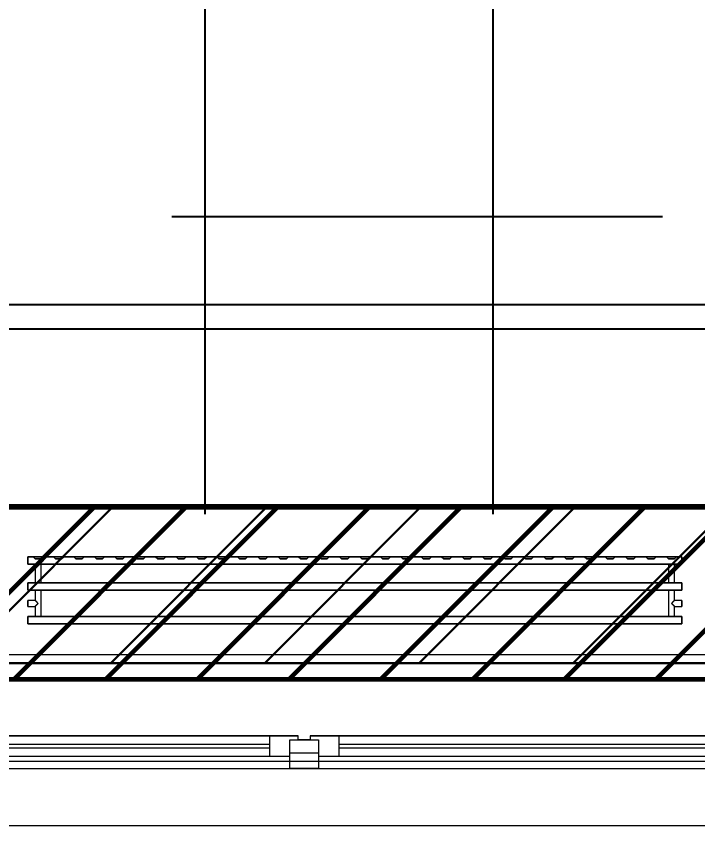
# Model space of a CAD drawing. Header units: millimetres. Extents: x -213911 to 415037, y -3642 to 107391.
# Drawn here: x 34095 to 35763, y -394 to 1586 of the extents above; entities that cross this region are included whole.
import ezdxf

# ---------------------------------------------------------------- set-up
doc = ezdxf.new("R2010")
doc.units = ezdxf.units.MM
for name, color, linetype, lineweight in [('1)CF2', 3, 'Continuous', 30), ('5.5) Перег WD5', 3, 'Continuous', 40), ('7.7) CF4 монтаж НЗ', 134, 'Continuous', 60), ('A-FLOR', 7, 'Continuous', 9), ('A-GLAZ', 7, 'Continuous', 9), ('A-GLAZ-1', 7, 'Continuous', 5), ('A-WALL', 7, 'Continuous', 5), ('I-WALL', 7, 'Continuous', 5)]:
    doc.layers.add(name, color=color, linetype=linetype, lineweight=lineweight)
doc.layers.add('3) CF4 монтаж', color=104, linetype='Continuous')
doc.layers.add('M-EQPM-1', color=7, linetype='Continuous', lineweight=9, true_color=0xb2b2b2)
doc.styles.add('ISOCPEUR_1', font='isocpeur.ttf', dxfattribs={"height": 350})
doc.styles.add('ISOCPEUR_4', font='isocpeur.ttf', dxfattribs={"width": 0.9, "height": 1000})
doc.dimstyles.new('ISO-2_0_0_9К_Средний_округл2', dxfattribs={"dimscale": 304.8, "dimtxt": 199.196235, "dimasz": 0.492126, "dimexe": 0.393701, "dimexo": 0, "dimgap": 0, "dimtad": 1, "dimdec": 0, "dimrnd": 10, "dimzin": 0, "dimdsep": 46, "dimtxsty": 'ISOCPEUR_1', "dimblk1": 'OBLIQUE', "dimblk2": 'OBLIQUE', "dimsah": 1, "dimcen": 0.09, "dimdle": 0.393701, "dimazin": 0, "dimtfac": 1, "dimtdec": 4, "dimtix": 1, "dimtmove": 0, "dimatfit": 3, "dimfxl": 1, "dimtvp": 1, "dimtolj": 1, "dimtzin": 0, "dimarcsym": 2})
doc.dimstyles.new('ISO-2_0_0_9К_Средний_округл2_1', dxfattribs={"dimscale": 304.8, "dimtxt": 995.981176, "dimasz": 2.46063, "dimexe": 1.968504, "dimexo": 0, "dimgap": 0, "dimtad": 1, "dimdec": 0, "dimrnd": 10, "dimzin": 0, "dimdsep": 46, "dimtxsty": 'ISOCPEUR_4', "dimblk1": 'OBLIQUE', "dimblk2": 'OBLIQUE', "dimsah": 1, "dimcen": 0.09, "dimdle": 1.968504, "dimazin": 0, "dimtfac": 1, "dimtdec": 4, "dimtix": 1, "dimtmove": 0, "dimatfit": 3, "dimfxl": 1, "dimtvp": 1, "dimtolj": 1, "dimtzin": 0, "dimarcsym": 2})

# ---------------------------------------------------------------- blocks, each defined once
blk = doc.blocks.new('120_Окно_СКБ_2Ст - 120_Окно_СКБ_2Ст 2100х2500 _мал створка справа_-V53-Объем проектирования 1 этажа')
at = {"layer": 'A-GLAZ'}
for p, q in [((-1050, -127), (-1050, -57)), ((-1050, -57), (-980, -57)), ((-980, -57), (-980, -127)), ((150, -127), (150, -57)), ((150, -57), (220, -57)), ((220, -57), (220, -127)), ((980, -127), (980, -57)), ((980, -57), (1050, -57)), ((1050, -57), (1050, -127)), ((150, -87), (-980, -87)), ((-980, -87), (-980, -127)), ((-930, -137), (-930, -87)), ((100, -137), (100, -87)), ((150, -127), (150, -87)), ((980, -87), (220, -87)), ((220, -87), (220, -127)), ((270, -137), (270, -87)), ((930, -137), (930, -87)), ((980, -127), (980, -87)), ((-980, -127), (-1050, -127)), ((-980, -127), (-1000, -127)), ((-1000, -127), (-1000, -137)), ((-1000, -137), (170, -137)), ((170, -137), (-1000, -137)), ((220, -127), (150, -127)), ((170, -127), (150, -127)), ((170, -137), (170, -127)), ((220, -127), (200, -127)), ((200, -127), (200, -137)), ((200, -137), (1000, -137)), ((1000, -137), (200, -137)), ((1050, -127), (980, -127)), ((1000, -127), (980, -127)), ((1000, -137), (1000, -127))]:
    blk.add_line(p, q, dxfattribs=at)
at = {"layer": 'A-GLAZ-1'}
for p, q in [((1050, -57), (-1050, -57)), ((-930, -107), (100, -107)), ((100, -117), (-930, -117)), ((270, -107), (930, -107)), ((930, -117), (270, -117)), ((-1030, -127), (-1000, -127)), ((170.7, -127), (200, -127)), ((1000, -127), (1030, -127))]:
    blk.add_line(p, q, dxfattribs=at)
blk = doc.blocks.new('radiator_prado_classic_z_tip_30_po exemplyaru - Classic Z Тип 30-500-V217-Объем проектирования 1 этажа')
at = {"layer": 'M-EQPM-1'}
for p, q in [((0, 228), (0, 210)), ((1600, 228), (0, 228)), ((0, 210), (0, 228)), ((0, 228), (12.5, 228)), ((12.5, 228), (37.5, 228)), ((37.5, 228), (12.5, 228)), ((12.5, 228), (37.5, 228)), ((12.5, 228), (17.5, 223)), ((12.5, 228), (17.5, 223)), ((32.5, 223), (17.5, 223)), ((17.5, 223), (32.5, 223)), ((32.5, 223), (37.5, 228)), ((37.5, 228), (32.5, 223)), ((37.5, 228), (62.5, 228)), ((62.5, 228), (87.5, 228)), ((87.5, 228), (62.5, 228)), ((62.5, 228), (87.5, 228)), ((62.5, 228), (67.5, 223)), ((62.5, 228), (67.5, 223)), ((82.5, 223), (67.5, 223)), ((67.5, 223), (82.5, 223)), ((82.5, 223), (87.5, 228)), ((87.5, 228), (82.5, 223)), ((87.5, 228), (112.5, 228)), ((112.5, 228), (137.5, 228)), ((137.5, 228), (112.5, 228)), ((112.5, 228), (137.5, 228)), ((112.5, 228), (117.5, 223)), ((112.5, 228), (117.5, 223)), ((132.5, 223), (117.5, 223)), ((117.5, 223), (132.5, 223)), ((132.5, 223), (137.5, 228)), ((137.5, 228), (132.5, 223)), ((137.5, 228), (162.5, 228)), ((162.5, 228), (187.5, 228)), ((187.5, 228), (162.5, 228)), ((162.5, 228), (187.5, 228)), ((162.5, 228), (167.5, 223)), ((162.5, 228), (167.5, 223)), ((182.5, 223), (167.5, 223)), ((167.5, 223), (182.5, 223)), ((182.5, 223), (187.5, 228)), ((187.5, 228), (182.5, 223)), ((187.5, 228), (212.5, 228)), ((212.5, 228), (237.5, 228)), ((237.5, 228), (212.5, 228)), ((212.5, 228), (237.5, 228)), ((212.5, 228), (217.5, 223)), ((212.5, 228), (217.5, 223)), ((232.5, 223), (217.5, 223)), ((217.5, 223), (232.5, 223)), ((232.5, 223), (237.5, 228)), ((237.5, 228), (232.5, 223)), ((237.5, 228), (262.5, 228)), ((262.5, 228), (287.5, 228)), ((287.5, 228), (262.5, 228)), ((262.5, 228), (287.5, 228)), ((262.5, 228), (267.5, 223)), ((262.5, 228), (267.5, 223)), ((282.5, 223), (267.5, 223)), ((267.5, 223), (282.5, 223)), ((282.5, 223), (287.5, 228)), ((287.5, 228), (282.5, 223)), ((287.5, 228), (312.5, 228)), ((312.5, 228), (337.5, 228)), ((337.5, 228), (312.5, 228)), ((312.5, 228), (337.5, 228)), ((312.5, 228), (317.5, 223)), ((312.5, 228), (317.5, 223)), ((332.5, 223), (317.5, 223)), ((317.5, 223), (332.5, 223)), ((332.5, 223), (337.5, 228)), ((337.5, 228), (332.5, 223)), ((337.5, 228), (362.5, 228)), ((362.5, 228), (387.5, 228)), ((387.5, 228), (362.5, 228)), ((362.5, 228), (387.5, 228)), ((362.5, 228), (367.5, 223)), ((362.5, 228), (367.5, 223)), ((382.5, 223), (367.5, 223)), ((367.5, 223), (382.5, 223)), ((382.5, 223), (387.5, 228)), ((387.5, 228), (382.5, 223)), ((387.5, 228), (412.5, 228)), ((412.5, 228), (437.5, 228)), ((437.5, 228), (412.5, 228)), ((412.5, 228), (437.5, 228)), ((412.5, 228), (417.5, 223)), ((412.5, 228), (417.5, 223)), ((432.5, 223), (417.5, 223)), ((417.5, 223), (432.5, 223)), ((432.5, 223), (437.5, 228)), ((437.5, 228), (432.5, 223)), ((437.5, 228), (462.5, 228)), ((462.5, 228), (487.5, 228)), ((487.5, 228), (462.5, 228)), ((462.5, 228), (487.5, 228)), ((462.5, 228), (467.5, 223)), ((462.5, 228), (467.5, 223)), ((482.5, 223), (467.5, 223)), ((467.5, 223), (482.5, 223)), ((482.5, 223), (487.5, 228)), ((487.5, 228), (482.5, 223)), ((487.5, 228), (512.5, 228)), ((512.5, 228), (537.5, 228)), ((537.5, 228), (512.5, 228)), ((512.5, 228), (537.5, 228)), ((512.5, 228), (517.5, 223)), ((512.5, 228), (517.5, 223)), ((532.5, 223), (517.5, 223)), ((517.5, 223), (532.5, 223)), ((532.5, 223), (537.5, 228)), ((537.5, 228), (532.5, 223)), ((537.5, 228), (562.5, 228)), ((562.5, 228), (587.5, 228)), ((587.5, 228), (562.5, 228)), ((562.5, 228), (587.5, 228)), ((562.5, 228), (567.5, 223)), ((562.5, 228), (567.5, 223)), ((582.5, 223), (567.5, 223)), ((567.5, 223), (582.5, 223)), ((582.5, 223), (587.5, 228)), ((587.5, 228), (582.5, 223)), ((587.5, 228), (612.5, 228)), ((612.5, 228), (637.5, 228)), ((637.5, 228), (612.5, 228)), ((612.5, 228), (637.5, 228)), ((612.5, 228), (617.5, 223)), ((612.5, 228), (617.5, 223)), ((632.5, 223), (617.5, 223)), ((617.5, 223), (632.5, 223)), ((632.5, 223), (637.5, 228)), ((637.5, 228), (632.5, 223)), ((637.5, 228), (662.5, 228)), ((662.5, 228), (687.5, 228)), ((687.5, 228), (662.5, 228)), ((662.5, 228), (687.5, 228)), ((662.5, 228), (667.5, 223)), ((662.5, 228), (667.5, 223)), ((682.5, 223), (667.5, 223)), ((667.5, 223), (682.5, 223)), ((682.5, 223), (687.5, 228)), ((687.5, 228), (682.5, 223)), ((687.5, 228), (712.5, 228)), ((712.5, 228), (737.5, 228)), ((737.5, 228), (712.5, 228)), ((712.5, 228), (737.5, 228)), ((712.5, 228), (717.5, 223)), ((712.5, 228), (717.5, 223)), ((732.5, 223), (717.5, 223)), ((717.5, 223), (732.5, 223)), ((732.5, 223), (737.5, 228)), ((737.5, 228), (732.5, 223)), ((737.5, 228), (762.5, 228)), ((762.5, 228), (787.5, 228)), ((787.5, 228), (762.5, 228)), ((762.5, 228), (787.5, 228)), ((762.5, 228), (767.5, 223)), ((762.5, 228), (767.5, 223)), ((782.5, 223), (767.5, 223)), ((767.5, 223), (782.5, 223)), ((782.5, 223), (787.5, 228)), ((787.5, 228), (782.5, 223)), ((787.5, 228), (812.5, 228)), ((812.5, 228), (837.5, 228)), ((837.5, 228), (812.5, 228)), ((812.5, 228), (837.5, 228)), ((812.5, 228), (817.5, 223)), ((812.5, 228), (817.5, 223)), ((832.5, 223), (817.5, 223)), ((817.5, 223), (832.5, 223)), ((832.5, 223), (837.5, 228)), ((837.5, 228), (832.5, 223)), ((837.5, 228), (862.5, 228)), ((862.5, 228), (887.5, 228)), ((887.5, 228), (862.5, 228)), ((862.5, 228), (887.5, 228)), ((862.5, 228), (867.5, 223)), ((862.5, 228), (867.5, 223)), ((882.5, 223), (867.5, 223)), ((867.5, 223), (882.5, 223)), ((882.5, 223), (887.5, 228)), ((887.5, 228), (882.5, 223)), ((887.5, 228), (912.5, 228)), ((912.5, 228), (937.5, 228)), ((937.5, 228), (912.5, 228)), ((912.5, 228), (937.5, 228)), ((912.5, 228), (917.5, 223)), ((912.5, 228), (917.5, 223)), ((932.5, 223), (917.5, 223)), ((917.5, 223), (932.5, 223)), ((932.5, 223), (937.5, 228)), ((937.5, 228), (932.5, 223)), ((937.5, 228), (962.5, 228)), ((962.5, 228), (987.5, 228)), ((987.5, 228), (962.5, 228)), ((962.5, 228), (987.5, 228)), ((962.5, 228), (967.5, 223)), ((962.5, 228), (967.5, 223)), ((982.5, 223), (967.5, 223)), ((967.5, 223), (982.5, 223)), ((982.5, 223), (987.5, 228)), ((987.5, 228), (982.5, 223)), ((987.5, 228), (1012.5, 228)), ((1012.5, 228), (1037.5, 228)), ((1037.5, 228), (1012.5, 228)), ((1012.5, 228), (1037.5, 228)), ((1012.5, 228), (1017.5, 223)), ((1012.5, 228), (1017.5, 223)), ((1032.5, 223), (1017.5, 223)), ((1017.5, 223), (1032.5, 223)), ((1032.5, 223), (1037.5, 228)), ((1037.5, 228), (1032.5, 223)), ((1037.5, 228), (1062.5, 228)), ((1062.5, 228), (1087.5, 228)), ((1087.5, 228), (1062.5, 228)), ((1062.5, 228), (1087.5, 228)), ((1062.5, 228), (1067.5, 223)), ((1062.5, 228), (1067.5, 223)), ((1082.5, 223), (1067.5, 223)), ((1067.5, 223), (1082.5, 223)), ((1082.5, 223), (1087.5, 228)), ((1087.5, 228), (1082.5, 223)), ((1087.5, 228), (1112.5, 228)), ((1112.5, 228), (1137.5, 228)), ((1137.5, 228), (1112.5, 228)), ((1112.5, 228), (1137.5, 228)), ((1112.5, 228), (1117.5, 223)), ((1112.5, 228), (1117.5, 223)), ((1132.5, 223), (1117.5, 223)), ((1117.5, 223), (1132.5, 223)), ((1132.5, 223), (1137.5, 228)), ((1137.5, 228), (1132.5, 223)), ((1137.5, 228), (1162.5, 228)), ((1162.5, 228), (1187.5, 228)), ((1187.5, 228), (1162.5, 228)), ((1162.5, 228), (1187.5, 228)), ((1162.5, 228), (1167.5, 223)), ((1162.5, 228), (1167.5, 223)), ((1182.5, 223), (1167.5, 223)), ((1167.5, 223), (1182.5, 223)), ((1182.5, 223), (1187.5, 228)), ((1187.5, 228), (1182.5, 223)), ((1187.5, 228), (1212.5, 228)), ((1212.5, 228), (1237.5, 228)), ((1237.5, 228), (1212.5, 228)), ((1212.5, 228), (1237.5, 228)), ((1212.5, 228), (1217.5, 223)), ((1212.5, 228), (1217.5, 223)), ((1232.5, 223), (1217.5, 223)), ((1217.5, 223), (1232.5, 223)), ((1232.5, 223), (1237.5, 228)), ((1237.5, 228), (1232.5, 223)), ((1237.5, 228), (1262.5, 228)), ((1262.5, 228), (1287.5, 228)), ((1287.5, 228), (1262.5, 228)), ((1262.5, 228), (1287.5, 228)), ((1262.5, 228), (1267.5, 223)), ((1262.5, 228), (1267.5, 223)), ((1282.5, 223), (1267.5, 223)), ((1267.5, 223), (1282.5, 223)), ((1282.5, 223), (1287.5, 228)), ((1287.5, 228), (1282.5, 223)), ((1287.5, 228), (1312.5, 228)), ((1312.5, 228), (1337.5, 228)), ((1337.5, 228), (1312.5, 228)), ((1312.5, 228), (1337.5, 228)), ((1312.5, 228), (1317.5, 223)), ((1312.5, 228), (1317.5, 223)), ((1332.5, 223), (1317.5, 223)), ((1317.5, 223), (1332.5, 223)), ((1332.5, 223), (1337.5, 228)), ((1337.5, 228), (1332.5, 223)), ((1337.5, 228), (1362.5, 228)), ((1362.5, 228), (1387.5, 228)), ((1387.5, 228), (1362.5, 228)), ((1362.5, 228), (1387.5, 228)), ((1362.5, 228), (1367.5, 223)), ((1362.5, 228), (1367.5, 223)), ((1382.5, 223), (1367.5, 223)), ((1367.5, 223), (1382.5, 223)), ((1382.5, 223), (1387.5, 228)), ((1387.5, 228), (1382.5, 223)), ((1387.5, 228), (1412.5, 228)), ((1412.5, 228), (1437.5, 228)), ((1437.5, 228), (1412.5, 228)), ((1412.5, 228), (1437.5, 228)), ((1412.5, 228), (1417.5, 223)), ((1412.5, 228), (1417.5, 223)), ((1432.5, 223), (1417.5, 223)), ((1417.5, 223), (1432.5, 223)), ((1432.5, 223), (1437.5, 228)), ((1437.5, 228), (1432.5, 223)), ((1437.5, 228), (1462.5, 228)), ((1487.5, 228), (1462.5, 228)), ((1462.5, 228), (1487.5, 228)), ((1462.5, 228), (1467.5, 223)), ((1462.5, 228), (1467.5, 223)), ((1463.9, 228), (1487.5, 228)), ((1482.5, 223), (1467.5, 223)), ((1467.5, 223), (1482.5, 223)), ((1482.5, 223), (1487.5, 228)), ((1487.5, 228), (1482.5, 223)), ((1487.5, 228), (1512.5, 228)), ((1512.5, 228), (1537.5, 228)), ((1537.5, 228), (1512.5, 228)), ((1512.5, 228), (1537.5, 228)), ((1512.5, 228), (1517.5, 223)), ((1512.5, 228), (1517.5, 223)), ((1532.5, 223), (1517.5, 223)), ((1517.5, 223), (1532.5, 223)), ((1532.5, 223), (1537.5, 228)), ((1537.5, 228), (1532.5, 223)), ((1537.5, 228), (1562.5, 228)), ((1562.5, 228), (1587.5, 228)), ((1587.5, 228), (1562.5, 228)), ((1562.5, 228), (1587.5, 228)), ((1562.5, 228), (1567.5, 223)), ((1562.5, 228), (1567.5, 223)), ((1582.5, 223), (1567.5, 223)), ((1567.5, 223), (1582.5, 223)), ((1582.5, 223), (1587.5, 228)), ((1587.5, 228), (1582.5, 223)), ((1587.5, 228), (1600, 228)), ((1600, 210), (1600, 228)), ((1600, 228), (1600, 210)), ((0, 210), (1600, 210)), ((17.8, 210), (0, 210)), ((17.5, 210), (17.5, 164)), ((17.5, 210), (17.5, 164)), ((17.8, 210), (17.5, 210)), ((17.5, 210), (17.8, 210)), ((17.8, 210), (17.5, 210)), ((17.5, 210), (32.5, 210)), ((32.2, 210), (17.8, 210)), ((17.8, 210), (32.2, 210)), ((32.2, 210), (17.8, 210)), ((32.5, 210), (32.2, 210)), ((32.2, 210), (32.5, 210)), ((32.5, 210), (32.2, 210)), ((1567.8, 210), (32.2, 210)), ((32.5, 164), (32.5, 210)), ((32.5, 164), (32.5, 210)), ((1567.5, 210), (1567.5, 164)), ((1567.5, 210), (1567.5, 164)), ((1567.8, 210), (1567.5, 210)), ((1567.5, 210), (1582.5, 210)), ((1567.8, 210), (1567.5, 210)), ((1567.5, 210), (1567.8, 210)), ((1582.2, 210), (1567.8, 210)), ((1582.2, 210), (1567.8, 210)), ((1567.8, 210), (1582.2, 210)), ((1582.5, 210), (1582.2, 210)), ((1582.5, 210), (1582.2, 210)), ((1582.2, 210), (1582.5, 210)), ((1600, 210), (1582.2, 210)), ((1582.5, 164), (1582.5, 210)), ((1582.5, 164), (1582.5, 210)), ((1600, 164), (0, 164)), ((0, 164), (0, 146)), ((0, 146), (0, 164)), ((0, 164), (17.8, 164)), ((17.8, 164), (17.5, 164)), ((17.5, 164), (17.8, 164)), ((17.8, 164), (17.5, 164)), ((17.5, 164), (32.5, 164)), ((32.2, 164), (17.8, 164)), ((17.8, 164), (32.2, 164)), ((32.2, 164), (17.8, 164)), ((32.5, 164), (32.2, 164)), ((32.2, 164), (32.5, 164)), ((32.5, 164), (32.2, 164)), ((32.2, 164), (1567.8, 164)), ((1567.8, 164), (1567.5, 164)), ((1567.5, 164), (1582.5, 164)), ((1567.8, 164), (1567.5, 164)), ((1567.5, 164), (1567.8, 164)), ((1582.2, 164), (1567.8, 164)), ((1582.2, 164), (1567.8, 164)), ((1567.8, 164), (1582.2, 164)), ((1582.5, 164), (1582.2, 164)), ((1582.5, 164), (1582.2, 164)), ((1582.2, 164), (1582.5, 164)), ((1582.2, 164), (1600, 164)), ((1600, 146), (1600, 164)), ((1600, 164), (1600, 146)), ((0, 146), (1600, 146)), ((18.5, 146), (0, 146)), ((17.5, 146), (17.5, 121.5)), ((17.5, 146), (17.5, 121.5)), ((17.5, 146), (18.5, 146)), ((18.5, 146), (17.5, 146)), ((17.5, 146), (18.5, 146)), ((32.5, 146), (17.5, 146)), ((18.5, 146), (32.2, 146)), ((32.2, 146), (18.5, 146)), ((18.5, 146), (32.2, 146)), ((32.2, 146), (32.5, 146)), ((32.5, 146), (32.2, 146)), ((32.2, 146), (32.5, 146)), ((1567.8, 146), (32.2, 146)), ((32.5, 82), (32.5, 146)), ((32.5, 82), (32.5, 146)), ((1567.5, 146), (1567.5, 82)), ((1567.5, 146), (1567.5, 82)), ((1567.5, 146), (1567.8, 146)), ((1582.5, 146), (1567.5, 146)), ((1567.5, 146), (1567.8, 146)), ((1567.8, 146), (1567.5, 146)), ((1567.8, 146), (1581.5, 146)), ((1567.8, 146), (1581.5, 146)), ((1581.5, 146), (1567.8, 146)), ((1581.5, 146), (1582.5, 146)), ((1581.5, 146), (1582.5, 146)), ((1582.5, 146), (1581.5, 146)), ((1600, 146), (1581.5, 146)), ((1582.5, 121.5), (1582.5, 146)), ((1582.5, 121.5), (1582.5, 146)), ((17.5, 121.5), (0, 121.5)), ((17.5, 121.5), (0, 121.5)), ((0, 121.5), (0, 120.5)), ((0, 106.5), (0, 121.5)), ((0, 120.5), (0, 107.5)), ((0, 120.5), (0, 119.3)), ((0, 114), (0, 120.5)), ((0, 120.5), (0, 120.5)), ((0, 119.3), (0, 117.8)), ((1600, 121.5), (1582.5, 121.5)), ((1600, 121.5), (1582.5, 121.5)), ((1600, 121.5), (1600, 106.5)), ((1600, 120.5), (1600, 121.5)), ((1600, 121.5), (1600, 120.5)), ((1600, 120.5), (1600, 121.5)), ((1600, 107.5), (1600, 120.5)), ((1600, 120.5), (1600, 107.5)), ((1600, 107.5), (1600, 120.5)), ((0, 117.8), (0, 114)), ((0, 114), (0, 110.3)), ((0, 107.5), (0, 114)), ((0, 110.3), (0, 108.7)), ((0, 108.7), (0, 107.5)), ((0, 107.5), (0, 106.5)), ((0, 107.5), (0, 107.5)), ((0, 106.5), (17.5, 106.5)), ((0, 106.5), (17.5, 106.5)), ((17.5, 106.5), (17.5, 82)), ((17.5, 106.5), (17.5, 82)), ((1582.5, 82), (1582.5, 106.5)), ((1582.5, 106.5), (1600, 106.5)), ((1582.5, 82), (1582.5, 106.5)), ((1582.5, 106.5), (1600, 106.5)), ((1600, 106.5), (1600, 107.5)), ((1600, 107.5), (1600, 106.5)), ((1600, 106.5), (1600, 107.5)), ((1600, 82), (0, 82)), ((0, 82), (0, 64)), ((0, 64), (0, 82)), ((0, 82), (18.5, 82)), ((18.5, 82), (17.5, 82)), ((17.5, 82), (18.5, 82)), ((18.5, 82), (17.5, 82)), ((17.5, 82), (32.5, 82)), ((32.2, 82), (18.5, 82)), ((18.5, 82), (32.2, 82)), ((32.2, 82), (18.5, 82)), ((32.5, 82), (32.2, 82)), ((32.2, 82), (32.5, 82)), ((32.5, 82), (32.2, 82)), ((32.2, 82), (1567.8, 82)), ((1567.8, 82), (1567.5, 82)), ((1567.5, 82), (1582.5, 82)), ((1567.8, 82), (1567.5, 82)), ((1567.5, 82), (1567.8, 82)), ((1581.5, 82), (1567.8, 82)), ((1581.5, 82), (1567.8, 82)), ((1567.8, 82), (1581.5, 82)), ((1582.5, 82), (1581.5, 82)), ((1582.5, 82), (1581.5, 82)), ((1581.5, 82), (1582.5, 82)), ((1581.5, 82), (1600, 82)), ((1600, 64), (1600, 82)), ((1600, 82), (1600, 64)), ((1600, 64), (0, 64)), ((0, 64), (1600, 64))]:
    blk.add_line(p, q, dxfattribs=at)
for points, knots in [([(18.5, 120.5), (18.4, 120.6), (18.3, 120.7), (18.1, 120.9), (17.9, 121.1), (17.8, 121.2), (17.7, 121.3), (17.5, 121.5), (17.5, 121.5), (17.5, 121.5)], [0.7142857, 0.7142857, 0.7142857, 0.7142857, 0.75, 0.7857143, 0.8214286, 0.8571429, 0.8928571, 0.9285714, 1, 1, 1, 1]), ([(17.5, 121.5), (17.5, 121.5), (17.5, 121.5), (17.7, 121.3), (17.8, 121.2), (17.9, 121.1), (18.1, 120.9), (18.3, 120.7), (18.4, 120.6), (18.5, 120.5)], [0, 0, 0, 0, 0.0714286, 0.1071429, 0.1428571, 0.1785714, 0.2142857, 0.25, 0.2857143, 0.2857143, 0.2857143, 0.2857143]), ([(17.5, 121.5), (17.5, 121.5), (17.5, 121.5), (17.7, 121.3), (17.8, 121.2), (17.9, 121.1), (18.1, 120.9), (18.3, 120.7), (18.4, 120.6), (18.5, 120.5)], [0, 0, 0, 0, 0.0714286, 0.1071429, 0.1428571, 0.1785714, 0.2142857, 0.25, 0.2857143, 0.2857143, 0.2857143, 0.2857143]), ([(25, 114), (24.5, 114.5), (23.6, 115.4), (22.4, 116.6), (21.6, 117.4), (21.1, 117.9), (20.8, 118.2), (20.5, 118.5), (20.2, 118.8), (19.8, 119.1), (19.6, 119.4), (19.3, 119.7), (19, 120), (18.7, 120.3), (18.5, 120.5), (18.3, 120.7), (18.1, 120.9), (17.9, 121.1), (17.8, 121.2), (17.7, 121.3), (17.5, 121.5), (17.5, 121.5), (17.5, 121.5)], [0, 0, 0, 0, 0.142857, 0.285714, 0.357143, 0.392857, 0.428571, 0.464286, 0.5, 0.535714, 0.571429, 0.607143, 0.642857, 0.678571, 0.714286, 0.75, 0.785714, 0.821429, 0.857143, 0.892857, 0.928571, 1, 1, 1, 1]), ([(22.1, 116.9), (21.9, 117.1), (21.6, 117.4), (21.1, 117.9), (20.8, 118.2), (20.5, 118.5), (20.2, 118.8), (19.9, 119.2), (19.7, 119.3), (19.6, 119.4)], [0.2857143, 0.2857143, 0.2857143, 0.2857143, 0.3571429, 0.3928571, 0.4285714, 0.4642857, 0.5, 0.5357143, 0.5714286, 0.5714286, 0.5714286, 0.5714286]), ([(19.6, 119.4), (19.7, 119.3), (19.9, 119.2), (20.3, 118.7), (20.7, 118.3), (21.1, 117.9), (21.6, 117.4), (21.9, 117.1), (22.1, 116.9)], [0.4285714, 0.4285714, 0.4285714, 0.4285714, 0.4642857, 0.5, 0.5714286, 0.6071429, 0.6428571, 0.7142857, 0.7142857, 0.7142857, 0.7142857]), ([(19.6, 119.4), (19.7, 119.3), (19.8, 119.1), (20.3, 118.7), (20.7, 118.3), (21.1, 117.9), (21.6, 117.4), (21.9, 117.1), (22.1, 116.9)], [0.4285714, 0.4285714, 0.4285714, 0.4285714, 0.4642857, 0.5, 0.5714286, 0.6071429, 0.6428571, 0.7142857, 0.7142857, 0.7142857, 0.7142857]), ([(1575, 114), (1575.5, 114.5), (1576.4, 115.4), (1577.6, 116.6), (1578.4, 117.4), (1578.9, 117.9), (1579.2, 118.2), (1579.5, 118.5), (1579.8, 118.8), (1580.1, 119.2), (1580.4, 119.4), (1580.7, 119.7), (1581, 120), (1581.3, 120.3), (1581.5, 120.5), (1581.7, 120.7), (1581.9, 120.9), (1582.1, 121.1), (1582.2, 121.2), (1582.3, 121.3), (1582.5, 121.5), (1582.5, 121.5), (1582.5, 121.5)], [0, 0, 0, 0, 0.142857, 0.285714, 0.357143, 0.392857, 0.428571, 0.464286, 0.5, 0.535714, 0.571429, 0.607143, 0.642857, 0.678571, 0.714286, 0.75, 0.785714, 0.821429, 0.857143, 0.892857, 0.928571, 1, 1, 1, 1]), ([(1580.4, 119.4), (1580.3, 119.3), (1580.1, 119.2), (1579.7, 118.7), (1579.3, 118.3), (1578.9, 117.9), (1578.4, 117.4), (1578.1, 117.1), (1577.9, 116.9)], [0.4285714, 0.4285714, 0.4285714, 0.4285714, 0.4642857, 0.5, 0.5714286, 0.6071429, 0.6428571, 0.7142857, 0.7142857, 0.7142857, 0.7142857]), ([(1580.4, 119.4), (1580.3, 119.3), (1580.1, 119.2), (1579.7, 118.7), (1579.3, 118.3), (1578.9, 117.9), (1578.4, 117.4), (1578.1, 117.1), (1577.9, 116.9)], [0.4285714, 0.4285714, 0.4285714, 0.4285714, 0.4642857, 0.5, 0.5714286, 0.6071429, 0.6428571, 0.7142857, 0.7142857, 0.7142857, 0.7142857]), ([(1577.9, 116.9), (1578.1, 117.1), (1578.4, 117.4), (1578.9, 117.9), (1579.2, 118.2), (1579.5, 118.5), (1579.8, 118.8), (1580.1, 119.2), (1580.3, 119.3), (1580.4, 119.4)], [0.2857143, 0.2857143, 0.2857143, 0.2857143, 0.3571429, 0.3928571, 0.4285714, 0.4642857, 0.5, 0.5357143, 0.5714286, 0.5714286, 0.5714286, 0.5714286]), ([(1582.5, 121.5), (1582.5, 121.5), (1582.5, 121.5), (1582.3, 121.3), (1582.2, 121.2), (1582.1, 121.1), (1581.9, 120.9), (1581.7, 120.7), (1581.6, 120.6), (1581.5, 120.5)], [0, 0, 0, 0, 0.0714286, 0.1071429, 0.1428571, 0.1785714, 0.2142857, 0.25, 0.2857143, 0.2857143, 0.2857143, 0.2857143]), ([(1582.5, 121.5), (1582.5, 121.5), (1582.5, 121.5), (1582.3, 121.3), (1582.2, 121.2), (1582.1, 121.1), (1581.9, 120.9), (1581.7, 120.7), (1581.6, 120.6), (1581.5, 120.5)], [0, 0, 0, 0, 0.0714286, 0.1071429, 0.1428571, 0.1785714, 0.2142857, 0.25, 0.2857143, 0.2857143, 0.2857143, 0.2857143]), ([(1581.5, 120.5), (1581.6, 120.6), (1581.7, 120.7), (1581.9, 120.9), (1582.1, 121.1), (1582.2, 121.2), (1582.3, 121.3), (1582.5, 121.5), (1582.5, 121.5), (1582.5, 121.5)], [0.7142857, 0.7142857, 0.7142857, 0.7142857, 0.75, 0.7857143, 0.8214286, 0.8571429, 0.8928571, 0.9285714, 1, 1, 1, 1]), ([(17.5, 106.5), (17.5, 106.5), (17.5, 106.5), (17.7, 106.7), (17.8, 106.8), (17.9, 106.9), (18.1, 107.1), (18.3, 107.3), (18.5, 107.5), (18.7, 107.7), (19, 108), (19.3, 108.3), (19.6, 108.6), (19.8, 108.9), (20.3, 109.3), (20.7, 109.7), (21.1, 110.1), (21.6, 110.6), (22.4, 111.4), (23.6, 112.6), (24.5, 113.5), (25, 114)], [0, 0, 0, 0, 0.071429, 0.107143, 0.142857, 0.178571, 0.214286, 0.25, 0.285714, 0.321429, 0.357143, 0.392857, 0.428571, 0.464286, 0.5, 0.571429, 0.607143, 0.642857, 0.714286, 0.857143, 1, 1, 1, 1]), ([(17.5, 106.5), (17.5, 106.5), (17.5, 106.5), (17.7, 106.7), (17.8, 106.8), (17.9, 106.9), (18.1, 107.1), (18.3, 107.3), (18.4, 107.4), (18.5, 107.5)], [0, 0, 0, 0, 0.0714286, 0.1071429, 0.1428571, 0.1785714, 0.2142857, 0.25, 0.2857143, 0.2857143, 0.2857143, 0.2857143]), ([(18.5, 107.5), (18.4, 107.4), (18.3, 107.3), (18.1, 107.1), (17.9, 106.9), (17.8, 106.8), (17.7, 106.7), (17.5, 106.5), (17.5, 106.5), (17.5, 106.5)], [0.7142857, 0.7142857, 0.7142857, 0.7142857, 0.75, 0.7857143, 0.8214286, 0.8571429, 0.8928571, 0.9285714, 1, 1, 1, 1]), ([(18.5, 107.5), (18.4, 107.4), (18.3, 107.3), (18.1, 107.1), (17.9, 106.9), (17.8, 106.8), (17.7, 106.7), (17.5, 106.5), (17.5, 106.5), (17.5, 106.5)], [0.7142857, 0.7142857, 0.7142857, 0.7142857, 0.75, 0.7857143, 0.8214286, 0.8571429, 0.8928571, 0.9285714, 1, 1, 1, 1]), ([(19.6, 108.6), (19.7, 108.7), (19.9, 108.8), (20.3, 109.3), (20.7, 109.7), (21.1, 110.1), (21.6, 110.6), (21.9, 110.9), (22.1, 111.1)], [0.4285714, 0.4285714, 0.4285714, 0.4285714, 0.4642857, 0.5, 0.5714286, 0.6071429, 0.6428571, 0.7142857, 0.7142857, 0.7142857, 0.7142857]), ([(22.1, 111.1), (21.9, 110.9), (21.6, 110.6), (21.1, 110.1), (20.8, 109.8), (20.5, 109.5), (20.2, 109.2), (19.9, 108.8), (19.7, 108.7), (19.6, 108.6)], [0.2857143, 0.2857143, 0.2857143, 0.2857143, 0.3571429, 0.3928571, 0.4285714, 0.4642857, 0.5, 0.5357143, 0.5714286, 0.5714286, 0.5714286, 0.5714286]), ([(22.1, 111.1), (21.9, 110.9), (21.6, 110.6), (21.1, 110.1), (20.8, 109.8), (20.5, 109.5), (20.2, 109.2), (19.8, 108.9), (19.7, 108.7), (19.6, 108.6)], [0.2857143, 0.2857143, 0.2857143, 0.2857143, 0.3571429, 0.3928571, 0.4285714, 0.4642857, 0.5, 0.5357143, 0.5714286, 0.5714286, 0.5714286, 0.5714286]), ([(1582.5, 106.5), (1582.5, 106.5), (1582.5, 106.5), (1582.3, 106.7), (1582.2, 106.8), (1582.1, 106.9), (1581.9, 107.1), (1581.7, 107.3), (1581.5, 107.5), (1581.3, 107.7), (1581, 108), (1580.7, 108.3), (1580.4, 108.6), (1580.1, 108.8), (1579.7, 109.3), (1579.3, 109.7), (1578.9, 110.1), (1578.4, 110.6), (1577.6, 111.4), (1576.4, 112.6), (1575.5, 113.5), (1575, 114)], [0, 0, 0, 0, 0.071429, 0.107143, 0.142857, 0.178571, 0.214286, 0.25, 0.285714, 0.321429, 0.357143, 0.392857, 0.428571, 0.464286, 0.5, 0.571429, 0.607143, 0.642857, 0.714286, 0.857143, 1, 1, 1, 1]), ([(1577.9, 111.1), (1578.1, 110.9), (1578.4, 110.6), (1578.9, 110.1), (1579.2, 109.8), (1579.5, 109.5), (1579.8, 109.2), (1580.1, 108.8), (1580.3, 108.7), (1580.4, 108.6)], [0.2857143, 0.2857143, 0.2857143, 0.2857143, 0.3571429, 0.3928571, 0.4285714, 0.4642857, 0.5, 0.5357143, 0.5714286, 0.5714286, 0.5714286, 0.5714286]), ([(1577.9, 111.1), (1578.1, 110.9), (1578.4, 110.6), (1578.9, 110.1), (1579.2, 109.8), (1579.5, 109.5), (1579.8, 109.2), (1580.1, 108.8), (1580.3, 108.7), (1580.4, 108.6)], [0.2857143, 0.2857143, 0.2857143, 0.2857143, 0.3571429, 0.3928571, 0.4285714, 0.4642857, 0.5, 0.5357143, 0.5714286, 0.5714286, 0.5714286, 0.5714286]), ([(1580.4, 108.6), (1580.3, 108.7), (1580.1, 108.8), (1579.7, 109.3), (1579.3, 109.7), (1578.9, 110.1), (1578.4, 110.6), (1578.1, 110.9), (1577.9, 111.1)], [0.4285714, 0.4285714, 0.4285714, 0.4285714, 0.4642857, 0.5, 0.5714286, 0.6071429, 0.6428571, 0.7142857, 0.7142857, 0.7142857, 0.7142857]), ([(1581.5, 107.5), (1581.6, 107.4), (1581.7, 107.3), (1581.9, 107.1), (1582.1, 106.9), (1582.2, 106.8), (1582.3, 106.7), (1582.5, 106.5), (1582.5, 106.5), (1582.5, 106.5)], [0.7142857, 0.7142857, 0.7142857, 0.7142857, 0.75, 0.7857143, 0.8214286, 0.8571429, 0.8928571, 0.9285714, 1, 1, 1, 1]), ([(1581.5, 107.5), (1581.6, 107.4), (1581.7, 107.3), (1581.9, 107.1), (1582.1, 106.9), (1582.2, 106.8), (1582.3, 106.7), (1582.5, 106.5), (1582.5, 106.5), (1582.5, 106.5)], [0.7142857, 0.7142857, 0.7142857, 0.7142857, 0.75, 0.7857143, 0.8214286, 0.8571429, 0.8928571, 0.9285714, 1, 1, 1, 1]), ([(1582.5, 106.5), (1582.5, 106.5), (1582.5, 106.5), (1582.3, 106.7), (1582.2, 106.8), (1582.1, 106.9), (1581.9, 107.1), (1581.7, 107.3), (1581.6, 107.4), (1581.5, 107.5)], [0, 0, 0, 0, 0.0714286, 0.1071429, 0.1428571, 0.1785714, 0.2142857, 0.25, 0.2857143, 0.2857143, 0.2857143, 0.2857143])]:
    blk.add_open_spline(points, degree=3, knots=knots, dxfattribs=at)
for points in [[(19.6, 119.4), (19.5, 119.5), (19.3, 119.7), (19, 120), (18.7, 120.3), (18.6, 120.4), (18.5, 120.5)], [(18.5, 120.5), (18.6, 120.4), (18.7, 120.3), (19, 120), (19.3, 119.7), (19.5, 119.5), (19.6, 119.4)], [(18.5, 120.5), (18.6, 120.4), (18.7, 120.3), (19, 120), (19.3, 119.7), (19.5, 119.5), (19.6, 119.4)], [(1581.5, 120.5), (1581.4, 120.4), (1581.3, 120.3), (1581, 120), (1580.7, 119.7), (1580.5, 119.5), (1580.4, 119.4)], [(1581.5, 120.5), (1581.4, 120.4), (1581.3, 120.3), (1581, 120), (1580.7, 119.7), (1580.5, 119.5), (1580.4, 119.4)], [(1580.4, 119.4), (1580.5, 119.5), (1580.7, 119.7), (1581, 120), (1581.3, 120.3), (1581.4, 120.4), (1581.5, 120.5)], [(18.5, 107.5), (18.6, 107.6), (18.7, 107.7), (19, 108), (19.3, 108.3), (19.5, 108.5), (19.6, 108.6)], [(19.6, 108.6), (19.5, 108.5), (19.3, 108.3), (19, 108), (18.7, 107.7), (18.6, 107.6), (18.5, 107.5)], [(19.6, 108.6), (19.5, 108.5), (19.3, 108.3), (19, 108), (18.7, 107.7), (18.6, 107.6), (18.5, 107.5)], [(25, 114), (24.5, 114.5), (23.6, 115.4), (22.6, 116.4), (22.1, 116.9)], [(22.1, 116.9), (22.6, 116.4), (23.6, 115.4), (24.5, 114.5), (25, 114)], [(22.1, 116.9), (22.6, 116.4), (23.6, 115.4), (24.5, 114.5), (25, 114)], [(22.1, 111.1), (22.6, 111.6), (23.6, 112.6), (24.5, 113.5), (25, 114)], [(25, 114), (24.5, 113.5), (23.6, 112.6), (22.6, 111.6), (22.1, 111.1)], [(25, 114), (24.5, 113.5), (23.6, 112.6), (22.6, 111.6), (22.1, 111.1)], [(1577.9, 116.9), (1577.4, 116.4), (1576.4, 115.4), (1575.5, 114.5), (1575, 114)], [(1577.9, 116.9), (1577.4, 116.4), (1576.4, 115.4), (1575.5, 114.5), (1575, 114)], [(1575, 114), (1575.5, 114.5), (1576.4, 115.4), (1577.4, 116.4), (1577.9, 116.9)], [(1575, 114), (1575.5, 113.5), (1576.4, 112.6), (1577.4, 111.6), (1577.9, 111.1)], [(1575, 114), (1575.5, 113.5), (1576.4, 112.6), (1577.4, 111.6), (1577.9, 111.1)], [(1577.9, 111.1), (1577.4, 111.6), (1576.4, 112.6), (1575.5, 113.5), (1575, 114)], [(1580.4, 108.6), (1580.5, 108.5), (1580.7, 108.3), (1581, 108), (1581.3, 107.7), (1581.4, 107.6), (1581.5, 107.5)], [(1580.4, 108.6), (1580.5, 108.5), (1580.7, 108.3), (1581, 108), (1581.3, 107.7), (1581.4, 107.6), (1581.5, 107.5)], [(1581.5, 107.5), (1581.4, 107.6), (1581.3, 107.7), (1581, 108), (1580.7, 108.3), (1580.5, 108.5), (1580.4, 108.6)]]:
    blk.add_open_spline(points, degree=3, dxfattribs=at)
blk = doc.blocks.new('_Oblique')
at = {"color": 0, "linetype": 'ByBlock', "lineweight": -2}
blk.add_line((-0.5, -0.5), (0.5, 0.5), dxfattribs=at)
blk = doc.blocks.new('*D2003')
at = {"layer": '5.5) Перег WD5', "color": 0, "lineweight": -2, "transparency": 16777216}
for p, q in [((22574.7, 383.9), (22574.7, 941.3)), ((22719.7, 383.9), (22719.7, 941.3)), ((22454.7, 821.3), (22719.7, 821.3)), ((22719.7, 821.3), (69769, 821.3))]:
    blk.add_line(p, q, dxfattribs=at)
at = {"layer": 'Defpoints', "color": 0, "transparency": 16777216}
for p in [(22719.7, 821.3), (22574.7, 383.9), (22719.7, 383.9)]:
    blk.add_point(p, dxfattribs=at)
at = {"layer": '5.5) Перег WD5', "color": 0, "lineweight": -2, "transparency": 16777216, "xscale": 304.8, "yscale": 304.8, "zscale": 304.8, "rotation": 180}
blk.add_blockref('_Oblique', (22574.7, 821.3), dxfattribs=at)
at = {"layer": '5.5) Перег WD5', "color": 0, "lineweight": -2, "transparency": 16777216, "xscale": 304.8, "yscale": 304.8, "zscale": 304.8}
blk.add_blockref('_Oblique', (22719.7, 821.3), dxfattribs=at)
at = {"layer": '5.5) Перег WD5', "color": 0, "lineweight": 25, "transparency": 16777216, "insert": (69264.6, 1288), "char_height": 350, "width": 413.715, "attachment_point": 1, "line_spacing_factor": 1.149209, "style": 'ISOCPEUR_1'}
blk.add_mtext('\\A1;150', dxfattribs=at)
blk = doc.blocks.new('*D2015')
at = {"layer": '5.5) Перег WD5', "color": 0, "lineweight": -2, "transparency": 16777216}
for p, q in [((29874.4, 363.9), (29874.4, 1001.1)), ((30274.7, 859.2), (30274.7, 1001.1)), ((29754.4, 881.1), (30274.7, 881.1)), ((30274.7, 881.1), (85573, 881.1))]:
    blk.add_line(p, q, dxfattribs=at)
at = {"layer": 'Defpoints', "color": 0, "transparency": 16777216}
for p in [(30274.7, 881.1), (30274.7, 859.2), (29874.4, 363.9)]:
    blk.add_point(p, dxfattribs=at)
at = {"layer": '5.5) Перег WD5', "color": 0, "lineweight": -2, "transparency": 16777216, "xscale": 304.8, "yscale": 304.8, "zscale": 304.8, "rotation": 180}
blk.add_blockref('_Oblique', (29874.4, 881.1), dxfattribs=at)
at = {"layer": '5.5) Перег WD5', "color": 0, "lineweight": -2, "transparency": 16777216, "xscale": 304.8, "yscale": 304.8, "zscale": 304.8}
blk.add_blockref('_Oblique', (30274.7, 881.1), dxfattribs=at)
at = {"layer": '5.5) Перег WD5', "color": 0, "lineweight": 25, "transparency": 16777216, "insert": (84984, 1347.7), "char_height": 350, "width": 478.071, "attachment_point": 1, "line_spacing_factor": 1.149209, "style": 'ISOCPEUR_1'}
blk.add_mtext('\\A1;400', dxfattribs=at)
blk = doc.blocks.new('*D2174')
at = {"layer": '7.7) CF4 монтаж НЗ', "color": 0, "lineweight": -2, "transparency": 16777216}
for p, q in [((20795.7, 384.9), (20795.7, 2657.4)), ((47453.7, 364.9), (47453.7, 2657.4)), ((20195.7, 2057.4), (48053.7, 2057.4))]:
    blk.add_line(p, q, dxfattribs=at)
at = {"layer": 'Defpoints', "color": 0, "transparency": 16777216}
for p in [(47453.7, 2057.4), (20795.7, 384.9), (47453.7, 364.9)]:
    blk.add_point(p, dxfattribs=at)
at = {"layer": '7.7) CF4 монтаж НЗ', "color": 0, "lineweight": -2, "transparency": 16777216, "xscale": 750, "yscale": 750, "zscale": 750, "rotation": 180}
blk.add_blockref('_Oblique', (20795.7, 2057.4), dxfattribs=at)
at = {"layer": '7.7) CF4 монтаж НЗ', "color": 0, "lineweight": -2, "transparency": 16777216, "xscale": 750, "yscale": 750, "zscale": 750}
blk.add_blockref('_Oblique', (47453.7, 2057.4), dxfattribs=at)
at = {"layer": '7.7) CF4 монтаж НЗ', "color": 0, "lineweight": 25, "transparency": 16777216, "insert": (34124.7, 2557.4), "char_height": 1000, "attachment_point": 5, "style": 'ISOCPEUR_4'}
blk.add_mtext('\\A1;26660', dxfattribs=at)

msp = doc.modelspace()

# ---------------------------------------------------------------- hatches: boundary and pattern name
at = {"layer": '1)CF2'}
h = msp.add_hatch(dxfattribs=at)
h.set_pattern_fill('ANSI31', color=256, scale=84)
h.paths.add_polyline_path([(36371.4, 384.9), (33694.7, 384.9), (33694.7, 3.9), (36371.4, 3.9)])
h.paths.add_polyline_path([(38314.7, 384.9), (36813.4, 384.9), (36813.4, 23.9), (38314.7, 23.9)])
h.paths.add_polyline_path([(38314.7, 23.9), (38034.7, 23.9), (38034.7, 283.9), (38314.7, 283.9)], flags=17)
h.paths.add_polyline_path([(33053.7, 384.9), (30295.7, 384.9), (30295.7, 4.9), (33053.7, 4.9)])
at = {"layer": '3) CF4 монтаж'}
h = msp.add_hatch(dxfattribs=at)
h.set_pattern_fill('ANSI37', color=256, scale=222, angle=45, style=0)
h.set_pattern_definition([(90, (-13372.8, -41900.36), (-704.85, 0), []), (180, (-13372.8, -41900.36), (-6e-14, -704.85), [])])
h.paths.add_polyline_path([(34057.8, 368.1), (38036.6, 368.1), (38036.6, 6897.1), (37234.7, 6897.1), (37234.7, 7527.1), (33674.7, 7527.1), (33674.7, 7127.1), (33654.7, 7127.1), (33654.7, 6327.1), (34475.5, 6327.1), (34475.5, 5727.1), (33654.7, 5727.1), (33654.7, 3927.1), (34475.5, 3927.1), (34475.5, 3327.1), (33654.7, 3327.1), (33654.7, 1527.1), (34475.5, 1527.1), (34475.5, 927.1), (33654.7, 927.1), (33654.7, 368.1), (33675.7, 368.1)])
h.paths.add_polyline_path([(31405.2, 368.1), (33054.7, 368.1), (33054.7, 7127.1), (33036, 7127.1), (33036, 7527.1), (29874.4, 7527.1), (29874.4, 7127.1), (29854.4, 7127.1), (29854.4, 6328.6), (29938.2, 6328.6), (29938.2, 6362.5), (30064.9, 6328.6), (30873.4, 6328.6), (30873.4, 5728.6), (29854.4, 5728.6), (29854.4, 368.1), (30275.7, 368.1)])
h.paths.add_polyline_path([(35676.5, 927.1), (35676.5, 1527.1), (36876.5, 1527.1), (36876.5, 927.1), (36710.3, 927.1)])
h.paths.add_polyline_path([(30875.5, 927.1), (30875.5, 1527.1), (32075.5, 1527.1), (32075.5, 927.1), (31405.2, 927.1)])
h.paths.add_polyline_path([(36876.5, 3327.1), (35676.5, 3327.1), (35676.5, 3927.1), (36876.5, 3927.1), (36876.5, 3536.8)])
h.paths.add_polyline_path([(32075.5, 3327.1), (30875.5, 3327.1), (30875.5, 3927.1), (32075.5, 3927.1), (32075.5, 3536.8)])
h.paths.add_polyline_path([(36876.5, 5727.1), (35676.5, 5727.1), (35676.5, 6327.1), (36876.5, 6327.1)])
h.paths.add_polyline_path([(30875.5, 5727.1), (30875.5, 6327.1), (32075.5, 6327.1), (32075.5, 5727.1)])
at = {"layer": '7.7) CF4 монтаж НЗ'}
h = msp.add_hatch(dxfattribs=at)
h.set_pattern_fill('ANSI31', color=256, scale=50)
h.paths.add_polyline_path([(30295.7, 384.9), (33074.7, 384.9), (33074.7, -36.1), (30295.7, -36.1)])
h.paths.add_polyline_path([(33695.7, 384.9), (36384.9, 384.9), (36384.9, -36.1), (33695.7, -36.1)])
h.paths.add_polyline_path([(36813.4, 383.9), (38054.7, 383.9), (38054.7, -36.1), (36813.4, -36.1)])

# ---------------------------------------------------------------- linework, layer by layer
at = {"layer": '1)CF2'}
msp.add_lwpolyline([(36371.4, 384.9), (33694.7, 384.9), (33694.7, 3.9), (36371.4, 3.9)], close=True, dxfattribs=at)
at = {"layer": '7.7) CF4 монтаж НЗ'}
msp.add_lwpolyline([(33695.7, 384.9), (36384.9, 384.9), (36384.9, -36.1), (33695.7, -36.1)], close=True, dxfattribs=at)
at = {"layer": 'A-FLOR'}
msp.add_line((36372.4, 23.9), (33694.7, 23.9), dxfattribs=at)
at = {"layer": 'A-WALL'}
for p, q in [((33674.7, -236.1), (38054.7, -236.1)), ((36034.7, -394.1), (33934.7, -394.1))]:
    msp.add_line(p, q, dxfattribs=at)
at = {"layer": 'I-WALL'}
for p, q in [((33934.7, 4.9), (36034.7, 4.9)), ((33934.7, 3.9), (36034.7, 3.9)), ((36014.7, -36.1), (33955.7, -36.1)), ((34834.7, -216.1), (34764.7, -216.1))]:
    msp.add_line(p, q, dxfattribs=at)

# ---------------------------------------------------------------- block references
at = {"layer": 'A-GLAZ', "color": 3, "rotation": 180}
msp.add_blockref('120_Окно_СКБ_2Ст - 120_Окно_СКБ_2Ст 2100х2500 _мал створка справа_-V53-Объем проектирования 1 этажа', (34984.7, -311.1), dxfattribs=at)
at = {"layer": 'M-EQPM-1'}
msp.add_blockref('radiator_prado_classic_z_tip_30_po exemplyaru - Classic Z Тип 30-500-V217-Объем проектирования 1 этажа', (34123.7, 35.9), dxfattribs=at)

# ---------------------------------------------------------------- dimensions: what is measured, and where the dimension line sits
at = {"layer": '5.5) Перег WD5', "color": 18, "lineweight": 25, "true_color": 0x000000}
for base, p1, p2, override, picture, middle in [((30274.7, 881.1), (29874.4, 363.9), (30274.7, 859.2), {"dimasz": 1, "dimpost": '<>', "dimtxsty": 'ISOCPEUR_1', "dimfxl": 636.772131}, '*D2015', (85223, 881.1)), ((22719.7, 821.3), (22574.7, 383.9), (22719.7, 383.9), {"dimasz": 1, "dimpost": '<>', "dimtxsty": 'ISOCPEUR_1', "dimfxl": 145.000007}, '*D2003', (69471.5, 821.3))]:
    dim = msp.add_linear_dim(base=base, p1=p1, p2=p2, dimstyle='ISO-2_0_0_9К_Средний_округл2', override=override, dxfattribs=at)
    dim.commit()
    dim.dimension.update_dxf_attribs({"geometry": picture, "text_midpoint": middle, "dimtype": 160})
at = {"layer": '7.7) CF4 монтаж НЗ', "color": 18, "lineweight": 25, "true_color": 0x000000}
dim = msp.add_linear_dim(base=(47453.7, 2057.4), p1=(20795.7, 384.9), p2=(47453.7, 364.9), dimstyle='ISO-2_0_0_9К_Средний_округл2_1', override={"dimpost": '<>'}, dxfattribs=at)
dim.commit()
dim.dimension.update_dxf_attribs({"geometry": '*D2174', "text_midpoint": (34124.7, 2557.4)})

doc.saveas('drawing.dxf')
